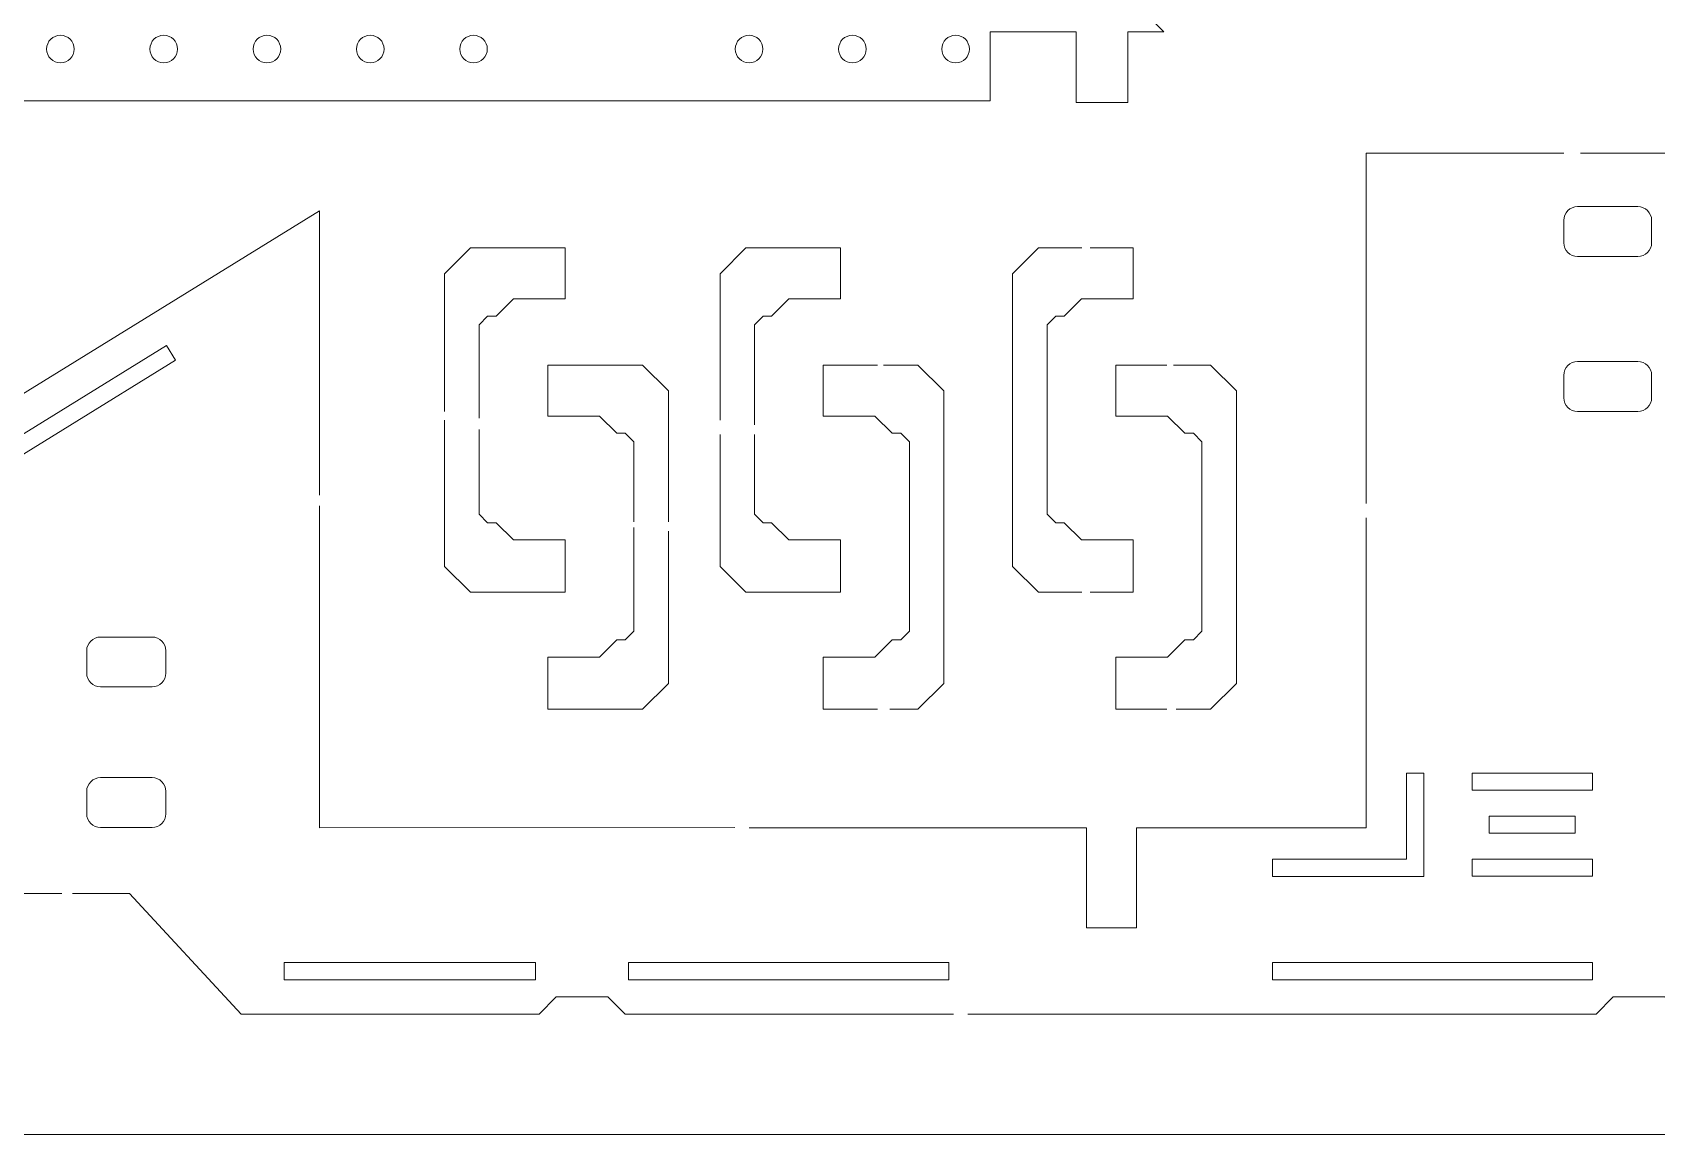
# Model space of a CAD drawing. Header units: inches. Extents: x -99 to 301, y -16 to 251.
# Drawn here: x 31.9 to 126.2, y 20.7 to 84.7 of the extents above; entities that cross this region are included whole.
import ezdxf

# ---------------------------------------------------------------- set-up
doc = ezdxf.new("R2010")
doc.units = ezdxf.units.IN
doc.header["$MEASUREMENT"] = 0
doc.layers.add('_U+68F0_U+52EE_U+934A', color=7, linetype='Continuous')
doc.layers.add('Viewport Boundary', color=7, linetype='Continuous')

# ---------------------------------------------------------------- blocks, each defined once
blk = doc.blocks.new('block 26')
at = {"layer": '_U+68F0_U+52EE_U+934A', "lineweight": 0}
for points in [[(74.299, 83.783), (74.299, 83.342), (73.941, 82.983), (73.499, 82.983), (73.058, 82.983), (72.699, 83.342), (72.699, 83.783), (72.699, 84.225), (73.058, 84.583), (73.499, 84.583), (73.941, 84.583), (74.299, 84.225), (74.299, 83.783)], [(80.299, 83.783), (80.299, 83.342), (79.941, 82.983), (79.499, 82.983), (79.058, 82.983), (78.699, 83.342), (78.699, 83.783), (78.699, 84.225), (79.058, 84.583), (79.499, 84.583), (79.941, 84.583), (80.299, 84.225), (80.299, 83.783)], [(86.299, 83.783), (86.299, 83.342), (85.941, 82.983), (85.499, 82.983), (85.058, 82.983), (84.699, 83.342), (84.699, 83.783), (84.699, 84.225), (85.058, 84.583), (85.499, 84.583), (85.941, 84.583), (86.299, 84.225), (86.299, 83.783)]]:
    blk.add_open_spline(points, degree=3, knots=[0, 0, 0, 0, 1, 1, 1, 2, 2, 2, 3, 3, 3, 4, 4, 4, 4], dxfattribs=at)
blk = doc.blocks.new('block 25')
at = {"layer": '_U+68F0_U+52EE_U+934A', "lineweight": 0}
for points in [[(34.292, 83.783), (34.292, 83.342), (33.934, 82.983), (33.492, 82.983), (33.051, 82.983), (32.692, 83.342), (32.692, 83.783), (32.692, 84.225), (33.051, 84.583), (33.492, 84.583), (33.934, 84.583), (34.292, 84.225), (34.292, 83.783)], [(40.292, 83.783), (40.292, 83.342), (39.934, 82.983), (39.492, 82.983), (39.051, 82.983), (38.692, 83.342), (38.692, 83.783), (38.692, 84.225), (39.051, 84.583), (39.492, 84.583), (39.934, 84.583), (40.292, 84.225), (40.292, 83.783)], [(46.292, 83.783), (46.292, 83.342), (45.934, 82.983), (45.492, 82.983), (45.051, 82.983), (44.692, 83.342), (44.692, 83.783), (44.692, 84.225), (45.051, 84.583), (45.492, 84.583), (45.934, 84.583), (46.292, 84.225), (46.292, 83.783)], [(52.292, 83.783), (52.292, 83.342), (51.934, 82.983), (51.492, 82.983), (51.05, 82.983), (50.692, 83.342), (50.692, 83.783), (50.692, 84.225), (51.05, 84.583), (51.492, 84.583), (51.934, 84.583), (52.292, 84.225), (52.292, 83.783)], [(58.292, 83.783), (58.292, 83.342), (57.934, 82.983), (57.492, 82.983), (57.05, 82.983), (56.692, 83.342), (56.692, 83.783), (56.692, 84.225), (57.05, 84.583), (57.492, 84.583), (57.934, 84.583), (58.292, 84.225), (58.292, 83.783)]]:
    blk.add_open_spline(points, degree=3, knots=[0, 0, 0, 0, 1, 1, 1, 2, 2, 2, 3, 3, 3, 4, 4, 4, 4], dxfattribs=at)
at = {"layer": '_U+68F0_U+52EE_U+934A'}
blk.add_blockref('block 26', (0, 0), dxfattribs=at)

msp = doc.modelspace()

# ---------------------------------------------------------------- linework, layer by layer
at = {"layer": '_U+68F0_U+52EE_U+934A', "lineweight": 0}
for points in [[(92.585, 89.784), (97.585, 84.783), (95.499, 84.783), (95.499, 80.683), (92.499, 80.683), (92.499, 84.783), (87.499, 84.783), (87.499, 80.783), (30.351, 80.783)], [(120.832, 77.728), (109.349, 77.728), (109.349, 57.392)], [(166.114, 58.561), (135.04, 77.728), (121.797, 77.728)], [(48.538, 57.858), (48.538, 74.385), (20.75, 57.249)], [(57.81, 62.339), (57.81, 67.763), (58.31, 68.263), (58.81, 68.263), (59.81, 69.263), (62.81, 69.263), (62.81, 72.228), (57.31, 72.228), (55.81, 70.728), (55.81, 62.728)], [(73.81, 61.951), (73.81, 67.763), (74.31, 68.263), (74.81, 68.263), (75.81, 69.263), (78.81, 69.263), (78.81, 72.228), (73.31, 72.228), (71.81, 70.728), (71.81, 62.228)], [(92.825, 72.228), (90.31, 72.228), (88.81, 70.728), (88.81, 53.728), (90.31, 52.228), (92.825, 52.228)], [(93.31, 52.228), (95.81, 52.228), (95.81, 55.263), (92.81, 55.263), (91.81, 56.263), (91.31, 56.263), (90.81, 56.763), (90.81, 67.763), (91.31, 68.263), (91.81, 68.263), (92.81, 69.263), (95.81, 69.263), (95.81, 72.228), (93.31, 72.228)], [(40.184, 65.709), (27.875, 58.118), (27.35, 58.969), (39.659, 66.56), (40.184, 65.709)], [(66.81, 56.325), (66.81, 60.963), (66.31, 61.463), (65.81, 61.463), (64.81, 62.463), (61.81, 62.463), (61.81, 65.428), (67.31, 65.428), (68.81, 63.928), (68.81, 56.324)], [(80.962, 45.428), (77.81, 45.428), (77.81, 48.463), (80.81, 48.463), (81.81, 49.463), (82.31, 49.463), (82.81, 49.963), (82.81, 60.963), (82.31, 61.463), (81.81, 61.463), (80.81, 62.463), (77.81, 62.463), (77.81, 65.428), (80.962, 65.428)], [(81.31, 65.428), (83.31, 65.428), (84.81, 63.928), (84.81, 46.928), (83.31, 45.428), (81.668, 45.428)], [(97.764, 45.428), (94.81, 45.428), (94.81, 48.463), (97.81, 48.463), (98.81, 49.463), (99.31, 49.463), (99.81, 49.963), (99.81, 60.963), (99.31, 61.463), (98.81, 61.463), (97.81, 62.463), (94.81, 62.463), (94.81, 65.428), (97.764, 65.428)], [(98.16, 65.428), (100.31, 65.428), (101.81, 63.928), (101.81, 46.928), (100.31, 45.428), (98.31, 45.428)], [(55.81, 62.218), (55.81, 53.728), (57.31, 52.228), (62.81, 52.228), (62.81, 55.263), (59.81, 55.263), (58.81, 56.263), (58.31, 56.263), (57.81, 56.763), (57.81, 61.684)], [(71.81, 61.4), (71.81, 53.728), (73.31, 52.228), (78.81, 52.228), (78.81, 55.263), (75.81, 55.263), (74.81, 56.263), (74.31, 56.263), (73.81, 56.763), (73.81, 61.382)], [(72.672, 38.558), (48.538, 38.542), (48.538, 57.249)], [(68.81, 55.783), (68.81, 46.928), (67.31, 45.428), (61.81, 45.428), (61.81, 48.463), (64.81, 48.463), (65.81, 49.463), (66.31, 49.463), (66.81, 49.963), (66.81, 55.998)], [(109.349, 56.552), (109.349, 38.542), (95.999, 38.542), (95.999, 32.728), (93.101, 32.728), (93.101, 38.542), (73.5, 38.542)], [(111.699, 41.728), (112.699, 41.728), (112.699, 35.721), (103.9, 35.721), (103.9, 36.721), (111.699, 36.713), (111.699, 41.728)], [(122.499, 41.728), (122.499, 40.728), (115.499, 40.728), (115.499, 41.728), (122.499, 41.728)], [(121.499, 39.228), (121.499, 38.228), (116.499, 38.228), (116.499, 39.228), (121.499, 39.228)], [(122.499, 36.728), (122.499, 35.728), (115.499, 35.728), (115.499, 36.728), (122.499, 36.728)], [(6.021, 31.878), (10.499, 34.728), (33.573, 34.728)], [(34.199, 34.728), (37.499, 34.728), (43.999, 27.728), (61.299, 27.728), (62.299, 28.728), (65.299, 28.728), (66.3, 27.728), (85.372, 27.728)], [(86.199, 27.728), (122.7, 27.728), (123.699, 28.728), (126.699, 28.728), (127.699, 27.728), (144.999, 27.728), (151.499, 34.728), (154.87, 34.728)], [(46.499, 29.721), (46.499, 30.721), (61.099, 30.721), (61.099, 29.721), (46.499, 29.721)], [(66.499, 29.721), (66.499, 30.721), (85.1, 30.721), (85.1, 29.721), (66.499, 29.721)], [(103.9, 30.721), (122.499, 30.721), (122.499, 29.721), (103.9, 29.721), (103.9, 30.721)]]:
    msp.add_lwpolyline(points, dxfattribs=at)
for points in [[(125.132, 71.728), (125.132, 71.728), (121.632, 71.728), (121.632, 71.728), (121.19, 71.728), (120.832, 72.086), (120.832, 72.528), (120.832, 72.528), (120.832, 73.828), (120.832, 73.828), (120.832, 74.27), (121.19, 74.628), (121.632, 74.628), (121.632, 74.628), (125.132, 74.628), (125.132, 74.628), (125.573, 74.628), (125.932, 74.27), (125.932, 73.828), (125.932, 73.828), (125.932, 72.528), (125.932, 72.528), (125.932, 72.086), (125.573, 71.728), (125.132, 71.728)], [(125.932, 64.828), (125.932, 64.828), (125.932, 63.528), (125.932, 63.528), (125.932, 63.086), (125.573, 62.728), (125.132, 62.728), (125.132, 62.728), (121.632, 62.728), (121.632, 62.728), (121.19, 62.728), (120.832, 63.086), (120.832, 63.528), (120.832, 63.528), (120.832, 64.828), (120.832, 64.828), (120.832, 65.27), (121.19, 65.628), (121.632, 65.628), (121.632, 65.628), (125.132, 65.628), (125.132, 65.628), (125.573, 65.628), (125.932, 65.27), (125.932, 64.828)], [(38.818, 46.728), (38.818, 46.728), (35.818, 46.728), (35.818, 46.728), (35.376, 46.728), (35.018, 47.086), (35.018, 47.528), (35.018, 47.528), (35.018, 48.828), (35.018, 48.828), (35.018, 49.27), (35.376, 49.628), (35.818, 49.628), (35.818, 49.628), (38.818, 49.628), (38.818, 49.628), (39.26, 49.628), (39.618, 49.27), (39.618, 48.828), (39.618, 48.828), (39.618, 47.528), (39.618, 47.528), (39.618, 47.086), (39.26, 46.728), (38.818, 46.728)], [(35.018, 39.358), (35.018, 39.358), (35.018, 40.658), (35.018, 40.658), (35.018, 41.1), (35.376, 41.458), (35.818, 41.458), (35.818, 41.458), (38.818, 41.458), (38.818, 41.458), (39.26, 41.458), (39.618, 41.1), (39.618, 40.658), (39.618, 40.658), (39.618, 39.358), (39.618, 39.358), (39.618, 38.916), (39.26, 38.558), (38.818, 38.558), (38.818, 38.558), (35.818, 38.558), (35.818, 38.558), (35.376, 38.558), (35.018, 38.916), (35.018, 39.358)]]:
    msp.add_open_spline(points, degree=3, knots=[0, 0, 0, 0, 1, 1, 1, 2, 2, 2, 3, 3, 3, 4, 4, 4, 5, 5, 5, 6, 6, 6, 7, 7, 7, 8, 8, 8, 8], dxfattribs=at)
at = {"layer": 'Viewport Boundary', "lineweight": 0}
msp.add_lwpolyline([(301.499, 20.728), (-98.501, 20.728), (-98.501, 250.728), (301.499, 250.728), (301.499, 20.728)], dxfattribs=at)

# ---------------------------------------------------------------- block references
at = {"layer": '_U+68F0_U+52EE_U+934A'}
msp.add_blockref('block 25', (0, 0), dxfattribs=at)

doc.saveas('drawing.dxf')
